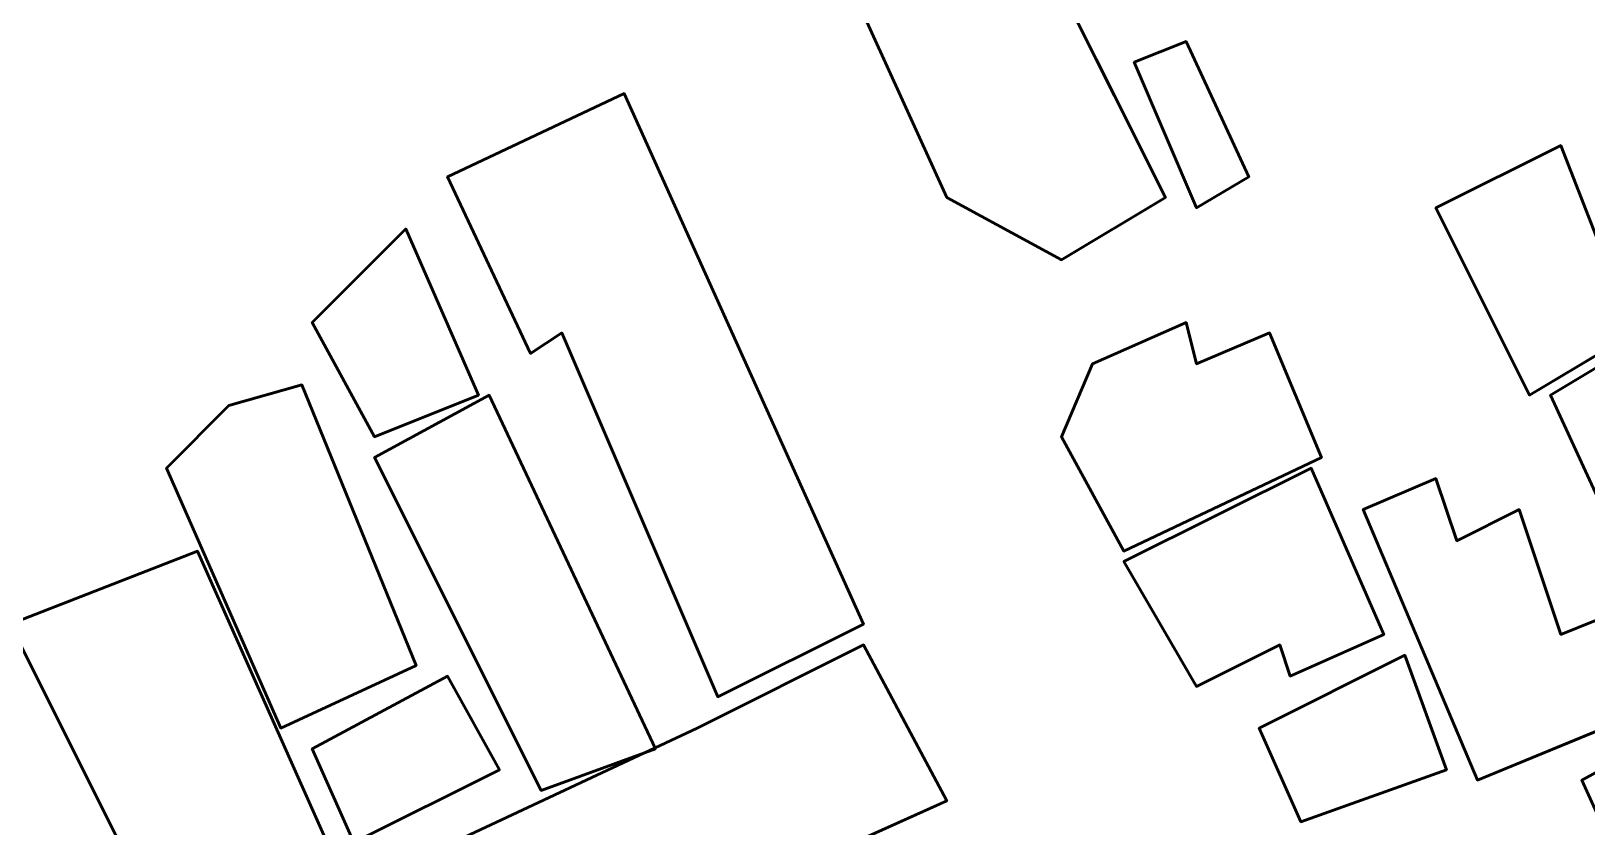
# Model space of a CAD drawing. Header units: metres. Extents: x -246 to 254, y -250 to 250.
# Drawn here: x -131 to -56.2, y 129.2 to 167.5 of the extents above; entities that cross this region are included whole.
import ezdxf

# ---------------------------------------------------------------- set-up
doc = ezdxf.new("R2010")
doc.units = ezdxf.units.M
doc.header["$LTSCALE"] = 5.08
doc.layers.add('一般', color=7, linetype='Continuous', lineweight=5)

# ---------------------------------------------------------------- blocks, each defined once
blk = doc.blocks.new('市街地地図 (3D)')
at = {"layer": '一般', "color": 31, "linetype": 'Continuous', "lineweight": 50}
for points, invisible_edges in [([(-103, 195, 12), (-113, 215, 12), (-118.5, 206, 12), (-103, 195, 12)], 14), ([(-103, 195), (-113, 215), (-118.5, 206), (-103, 195)], 14), ([(-118.5, 206, 12), (-113.5, 195, 12), (-103, 195, 12), (-118.5, 206, 12)], 14), ([(-118.5, 206), (-113.5, 195), (-103, 195), (-118.5, 206)], 14), ([(-104.5, 201.5, 5.4), (-101.5, 194.5, 5.4), (-99, 196, 5.4), (-102, 202.5, 5.4)], 8), ([(-104.5, 201.5), (-101.5, 194.5), (-99, 196), (-102, 202.5)], 8), ([(-132, 188.5, 5.4), (-137.5, 196, 5.4), (-129, 200, 5.4), (-132, 188.5, 5.4)], 13), ([(-132, 188.5), (-137.5, 196), (-129, 200), (-132, 188.5)], 13), ([(-132, 188.5, 5.4), (-129, 200, 5.4), (-117.5, 174.5, 5.4), (-132, 188.5, 5.4)], 13), ([(-132, 188.5), (-129, 200), (-117.5, 174.5), (-132, 188.5)], 13), ([(-90, 194.5, 4.5), (-85.5, 185.5, 4.5), (-80.5, 188.5, 4.5), (-84, 197.5, 4.5)], 8), ([(-90, 194.5), (-85.5, 185.5), (-80.5, 188.5), (-84, 197.5)], 8), ([(-132, 188.5, 5.4), (-133.5, 187.5, 5.4), (-137.5, 196, 5.4), (-132, 188.5, 5.4)], 12), ([(-132, 188.5), (-133.5, 187.5), (-137.5, 196), (-132, 188.5)], 12), ([(-113.5, 195, 12), (-108, 192, 12), (-103, 195, 12), (-113.5, 195, 12)], 12), ([(-113.5, 195), (-108, 192), (-103, 195), (-113.5, 195)], 12), ([(-139.5, 193.5, 10), (-136, 185.5, 10), (-141, 183.5, 10), (-144, 189, 10)], 8), ([(-139.5, 193.5), (-136, 185.5), (-141, 183.5), (-144, 189)], 8), ([(-117.5, 174.5, 5.4), (-124.5, 171, 5.4), (-132, 188.5, 5.4), (-117.5, 174.5, 5.4)], 12), ([(-117.5, 174.5), (-124.5, 171), (-132, 188.5), (-117.5, 174.5)], 12), ([(-101.5, 187, 6), (-102, 189, 6), (-106.5, 187, 6), (-101.5, 187, 6)], 12), ([(-101.5, 187), (-102, 189), (-106.5, 187), (-101.5, 187)], 12), ([(-95.5, 182.5, 6), (-98, 188.5, 6), (-101.5, 187, 6), (-95.5, 182.5, 6)], 12), ([(-95.5, 182.5), (-98, 188.5), (-101.5, 187), (-95.5, 182.5)], 12), ([(-84.5, 185.5, 3), (-81.5, 179, 3), (-76, 182, 3), (-79.5, 188.5, 3)], 8), ([(-84.5, 185.5), (-81.5, 179), (-76, 182), (-79.5, 188.5)], 8), ([(-101.5, 187, 6), (-106.5, 187, 6), (-108, 183.5, 6), (-101.5, 187, 6)], 13), ([(-101.5, 187, 6), (-108, 183.5, 6), (-105, 178, 6), (-101.5, 187, 6)], 13), ([(-101.5, 187), (-106.5, 187), (-108, 183.5), (-101.5, 187)], 13), ([(-101.5, 187), (-108, 183.5), (-105, 178), (-101.5, 187)], 13), ([(-105, 178, 6), (-95.5, 182.5, 6), (-101.5, 187, 6), (-105, 178, 6)], 14), ([(-105, 178), (-95.5, 182.5), (-101.5, 187), (-105, 178)], 14), ([(-151, 182, 3), (-148, 185, 3), (-144.5, 186, 3), (-151, 182, 3)], 12), ([(-151, 182, 3), (-144.5, 186, 3), (-139, 172.5, 3), (-151, 182, 3)], 13), ([(-151, 182), (-148, 185), (-144.5, 186), (-151, 182)], 12), ([(-151, 182), (-144.5, 186), (-139, 172.5), (-151, 182)], 13), ([(-141, 182.5, 4.8), (-133, 166.5, 4.8), (-127.5, 168.5, 4.8), (-135.5, 185.5, 4.8)], 8), ([(-141, 182.5), (-133, 166.5), (-127.5, 168.5), (-135.5, 185.5)], 8), ([(-139, 172.5, 3), (-145.5, 169.5, 3), (-151, 182, 3), (-139, 172.5, 3)], 12), ([(-139, 172.5), (-145.5, 169.5), (-151, 182), (-139, 172.5)], 12), ([(-96, 182, 6), (-97.5, 173.5, 6), (-105, 177.5, 6), (-96, 182, 6)], 11), ([(-96, 182), (-97.5, 173.5), (-105, 177.5), (-96, 182)], 11), ([(-96, 182, 6), (-92.5, 174, 6), (-97.5, 173.5, 6), (-96, 182, 6)], 14), ([(-96, 182), (-92.5, 174), (-97.5, 173.5), (-96, 182)], 14), ([(-89, 178.5, 4.5), (-90, 181.5, 4.5), (-93.5, 180, 4.5), (-89, 178.5, 4.5)], 12), ([(-89, 178.5), (-90, 181.5), (-93.5, 180), (-89, 178.5)], 12), ([(-93.5, 180, 4.5), (-88, 167, 4.5), (-84, 174, 4.5), (-93.5, 180, 4.5)], 14), ([(-93.5, 180, 4.5), (-84, 174, 4.5), (-89, 178.5, 4.5), (-93.5, 180, 4.5)], 15), ([(-93.5, 180), (-88, 167), (-84, 174), (-93.5, 180)], 14), ([(-93.5, 180), (-84, 174), (-89, 178.5), (-93.5, 180)], 15), ([(-84, 174, 4.5), (-86, 180, 4.5), (-89, 178.5, 4.5), (-84, 174, 4.5)], 12), ([(-84, 174), (-86, 180), (-89, 178.5), (-84, 174)], 12), ([(-158.5, 174.5, 6), (-149.5, 156.5, 6), (-141.5, 160, 6), (-149.5, 178, 6)], 8), ([(-158.5, 174.5), (-149.5, 156.5), (-141.5, 160), (-149.5, 178)], 8), ([(-97.5, 173.5, 6), (-101.5, 171.5, 6), (-105, 177.5, 6), (-97.5, 173.5, 6)], 12), ([(-97.5, 173.5), (-101.5, 171.5), (-105, 177.5), (-97.5, 173.5)], 12), ([(-79.5, 170.5, 4.5), (-81.5, 175, 4.5), (-84, 174, 4.5), (-79.5, 170.5, 4.5)], 12), ([(-79.5, 170.5), (-81.5, 175), (-84, 174), (-79.5, 170.5)], 12), ([(-113.5, 166, 5.4), (-117.5, 173.5, 5.4), (-125.5, 169.5, 5.4), (-113.5, 166, 5.4)], 12), ([(-113.5, 166), (-117.5, 173.5), (-125.5, 169.5), (-113.5, 166)], 12), ([(-92.5, 174, 6), (-97, 172, 6), (-97.5, 173.5, 6), (-92.5, 174, 6)], 12), ([(-92.5, 174), (-97, 172), (-97.5, 173.5), (-92.5, 174)], 12), ([(-88, 167, 4.5), (-79.5, 170.5, 4.5), (-84, 174, 4.5), (-88, 167, 4.5)], 14), ([(-88, 167), (-79.5, 170.5), (-84, 174), (-88, 167)], 14), ([(-98.5, 169.5, 6), (-96.5, 165, 6), (-89.5, 167.5, 6), (-91.5, 173, 6)], 8), ([(-98.5, 169.5), (-96.5, 165), (-89.5, 167.5), (-91.5, 173)], 8), ([(-144, 168.5, 3), (-142, 164, 3), (-135, 167.5, 3), (-137.5, 172, 3)], 8), ([(-144, 168.5), (-142, 164), (-135, 167.5), (-137.5, 172)], 8), ([(-83, 167, 5.4), (-80.5, 161.5, 5.4), (-75, 164, 5.4), (-77.5, 170, 5.4)], 8), ([(-83, 167), (-80.5, 161.5), (-75, 164), (-77.5, 170)], 8), ([(-125.5, 169.5, 5.4), (-141.5, 162, 5.4), (-138, 155, 5.4), (-125.5, 169.5, 5.4)], 12), ([(-125.5, 169.5), (-141.5, 162), (-138, 155), (-125.5, 169.5)], 12), ([(-138, 155, 5.4), (-113.5, 166, 5.4), (-125.5, 169.5, 5.4), (-138, 155, 5.4)], 14), ([(-138, 155), (-113.5, 166), (-125.5, 169.5), (-138, 155)], 14)]:
    blk.add_3dface(points, dxfattribs=dict(at, invisible_edges=invisible_edges))
for points in [[(-103, 195), (-103, 195, 12), (-113, 215, 12), (-113, 215)], [(-118.5, 206), (-118.5, 206, 12), (-113.5, 195, 12), (-113.5, 195)], [(-102, 202.5), (-102, 202.5, 5.4), (-104.5, 201.5, 5.4), (-104.5, 201.5)], [(-99, 196), (-99, 196, 5.4), (-102, 202.5, 5.4), (-102, 202.5)], [(-104.5, 201.5), (-104.5, 201.5, 5.4), (-101.5, 194.5, 5.4), (-101.5, 194.5)], [(-129, 200), (-129, 200, 5.4), (-137.5, 196, 5.4), (-137.5, 196)], [(-117.5, 174.5), (-117.5, 174.5, 5.4), (-129, 200, 5.4), (-129, 200)], [(-84, 197.5), (-84, 197.5, 4.5), (-90, 194.5, 4.5), (-90, 194.5)], [(-80.5, 188.5), (-80.5, 188.5, 4.5), (-84, 197.5, 4.5), (-84, 197.5)], [(-137.5, 196), (-137.5, 196, 5.4), (-133.5, 187.5, 5.4), (-133.5, 187.5)], [(-101.5, 194.5), (-101.5, 194.5, 5.4), (-99, 196, 5.4), (-99, 196)], [(-113.5, 195), (-113.5, 195, 12), (-108, 192, 12), (-108, 192)], [(-108, 192), (-108, 192, 12), (-103, 195, 12), (-103, 195)], [(-90, 194.5), (-90, 194.5, 4.5), (-85.5, 185.5, 4.5), (-85.5, 185.5)], [(-144, 189), (-144, 189, 10), (-139.5, 193.5, 10), (-139.5, 193.5)], [(-139.5, 193.5), (-139.5, 193.5, 10), (-136, 185.5, 10), (-136, 185.5)], [(-141, 183.5), (-141, 183.5, 10), (-144, 189, 10), (-144, 189)], [(-133.5, 187.5), (-133.5, 187.5, 5.4), (-132, 188.5, 5.4), (-132, 188.5)], [(-132, 188.5), (-132, 188.5, 5.4), (-124.5, 171, 5.4), (-124.5, 171)], [(-102, 189), (-102, 189, 6), (-106.5, 187, 6), (-106.5, 187)], [(-101.5, 187), (-101.5, 187, 6), (-102, 189, 6), (-102, 189)], [(-98, 188.5), (-98, 188.5, 6), (-101.5, 187, 6), (-101.5, 187)], [(-95.5, 182.5), (-95.5, 182.5, 6), (-98, 188.5, 6), (-98, 188.5)], [(-85.5, 185.5), (-85.5, 185.5, 4.5), (-80.5, 188.5, 4.5), (-80.5, 188.5)], [(-79.5, 188.5), (-79.5, 188.5, 3), (-84.5, 185.5, 3), (-84.5, 185.5)], [(-106.5, 187), (-106.5, 187, 6), (-108, 183.5, 6), (-108, 183.5)], [(-144.5, 186), (-144.5, 186, 3), (-148, 185, 3), (-148, 185)], [(-139, 172.5), (-139, 172.5, 3), (-144.5, 186, 3), (-144.5, 186)], [(-136, 185.5), (-136, 185.5, 10), (-141, 183.5, 10), (-141, 183.5)], [(-135.5, 185.5), (-135.5, 185.5, 4.8), (-141, 182.5, 4.8), (-141, 182.5)], [(-127.5, 168.5), (-127.5, 168.5, 4.8), (-135.5, 185.5, 4.8), (-135.5, 185.5)], [(-84.5, 185.5), (-84.5, 185.5, 3), (-81.5, 179, 3), (-81.5, 179)], [(-148, 185), (-148, 185, 3), (-151, 182, 3), (-151, 182)], [(-108, 183.5), (-108, 183.5, 6), (-105, 178, 6), (-105, 178)], [(-141, 182.5), (-141, 182.5, 4.8), (-133, 166.5, 4.8), (-133, 166.5)], [(-105, 178), (-105, 178, 6), (-95.5, 182.5, 6), (-95.5, 182.5)], [(-151, 182), (-151, 182, 3), (-145.5, 169.5, 3), (-145.5, 169.5)], [(-96, 182), (-96, 182, 6), (-105, 177.5, 6), (-105, 177.5)], [(-92.5, 174), (-92.5, 174, 6), (-96, 182, 6), (-96, 182)], [(-90, 181.5), (-90, 181.5, 4.5), (-93.5, 180, 4.5), (-93.5, 180)], [(-89, 178.5), (-89, 178.5, 4.5), (-90, 181.5, 4.5), (-90, 181.5)], [(-93.5, 180), (-93.5, 180, 4.5), (-88, 167, 4.5), (-88, 167)], [(-86, 180), (-86, 180, 4.5), (-89, 178.5, 4.5), (-89, 178.5)], [(-84, 174), (-84, 174, 4.5), (-86, 180, 4.5), (-86, 180)], [(-149.5, 178), (-149.5, 178, 6), (-158.5, 174.5, 6), (-158.5, 174.5)], [(-141.5, 160), (-141.5, 160, 6), (-149.5, 178, 6), (-149.5, 178)], [(-105, 177.5), (-105, 177.5, 6), (-101.5, 171.5, 6), (-101.5, 171.5)], [(-81.5, 175), (-81.5, 175, 4.5), (-84, 174, 4.5), (-84, 174)], [(-158.5, 174.5), (-158.5, 174.5, 6), (-149.5, 156.5, 6), (-149.5, 156.5)], [(-124.5, 171), (-124.5, 171, 5.4), (-117.5, 174.5, 5.4), (-117.5, 174.5)], [(-117.5, 173.5), (-117.5, 173.5, 5.4), (-125.5, 169.5, 5.4), (-125.5, 169.5)], [(-113.5, 166), (-113.5, 166, 5.4), (-117.5, 173.5, 5.4), (-117.5, 173.5)], [(-101.5, 171.5), (-101.5, 171.5, 6), (-97.5, 173.5, 6), (-97.5, 173.5)], [(-97.5, 173.5), (-97.5, 173.5, 6), (-97, 172, 6), (-97, 172)], [(-97, 172), (-97, 172, 6), (-92.5, 174, 6), (-92.5, 174)], [(-91.5, 173), (-91.5, 173, 6), (-98.5, 169.5, 6), (-98.5, 169.5)], [(-89.5, 167.5), (-89.5, 167.5, 6), (-91.5, 173, 6), (-91.5, 173)], [(-145.5, 169.5), (-145.5, 169.5, 3), (-139, 172.5, 3), (-139, 172.5)], [(-137.5, 172), (-137.5, 172, 3), (-144, 168.5, 3), (-144, 168.5)], [(-135, 167.5), (-135, 167.5, 3), (-137.5, 172, 3), (-137.5, 172)], [(-88, 167), (-88, 167, 4.5), (-79.5, 170.5, 4.5), (-79.5, 170.5)], [(-77.5, 170), (-77.5, 170, 5.4), (-83, 167, 5.4), (-83, 167)], [(-125.5, 169.5), (-125.5, 169.5, 5.4), (-141.5, 162, 5.4), (-141.5, 162)], [(-98.5, 169.5), (-98.5, 169.5, 6), (-96.5, 165, 6), (-96.5, 165)], [(-144, 168.5), (-144, 168.5, 3), (-142, 164, 3), (-142, 164)], [(-133, 166.5), (-133, 166.5, 4.8), (-127.5, 168.5, 4.8), (-127.5, 168.5)], [(-142, 164), (-142, 164, 3), (-135, 167.5, 3), (-135, 167.5)], [(-96.5, 165), (-96.5, 165, 6), (-89.5, 167.5, 6), (-89.5, 167.5)], [(-83, 167), (-83, 167, 5.4), (-80.5, 161.5, 5.4), (-80.5, 161.5)], [(-138, 155), (-138, 155, 5.4), (-113.5, 166, 5.4), (-113.5, 166)]]:
    blk.add_3dface(points, dxfattribs=at)
blk = doc.blocks.new('アーケイド (3D)')
at = {"layer": '一般', "color": 1}
blk.add_blockref('市街地地図 (3D)', (0, 0), dxfattribs=at)
blk = doc.blocks.new('敷地 (3D)')
at = {"layer": '一般', "color": 19, "linetype": 'Continuous', "lineweight": 50}
for points in [[(-272.5, 285.5, 0.1), (227.5, 285.5, 0.1), (227.5, -214.5, 0.1), (-272.5, -214.5, 0.1)], [(-272.5, 285.5), (227.5, 285.5), (227.5, -214.5), (-272.5, -214.5)]]:
    blk.add_3dface(points, dxfattribs=at)
blk = doc.blocks.new('高層建築・集合住宅 (3D)')
at = {"layer": '一般', "color": 7}
for name, p in [('敷地 (3D)', (0, 0)), ('アーケイド (3D)', (0, 0, 2.4)), ('市街地地図 (3D)', (0, 0))]:
    blk.add_blockref(name, p, dxfattribs=at)
at = {"layer": '一般', "color": 1}
for name, p in [('アーケイド (3D)', (0, 0, 2.4)), ('市街地地図 (3D)', (0, 0)), ('アーケイド (3D)', (0, 0, 2.4)), ('市街地地図 (3D)', (0, 0))]:
    blk.add_blockref(name, p, dxfattribs=at)
at = {"layer": '一般', "color": 31}
for name, p in [('アーケイド (3D)', (0, 0, 2.4)), ('市街地地図 (3D)', (0, 0))]:
    blk.add_blockref(name, p, dxfattribs=at)

msp = doc.modelspace()

# ---------------------------------------------------------------- block references
at = {"layer": '一般', "color": 7}
for name, p in [('高層建築・集合住宅 (3D)', (26.5, -35.5)), ('アーケイド (3D)', (26.5, -35.5, 2.4)), ('市街地地図 (3D)', (26.5, -35.5))]:
    msp.add_blockref(name, p, dxfattribs=at)

doc.saveas('drawing.dxf')
